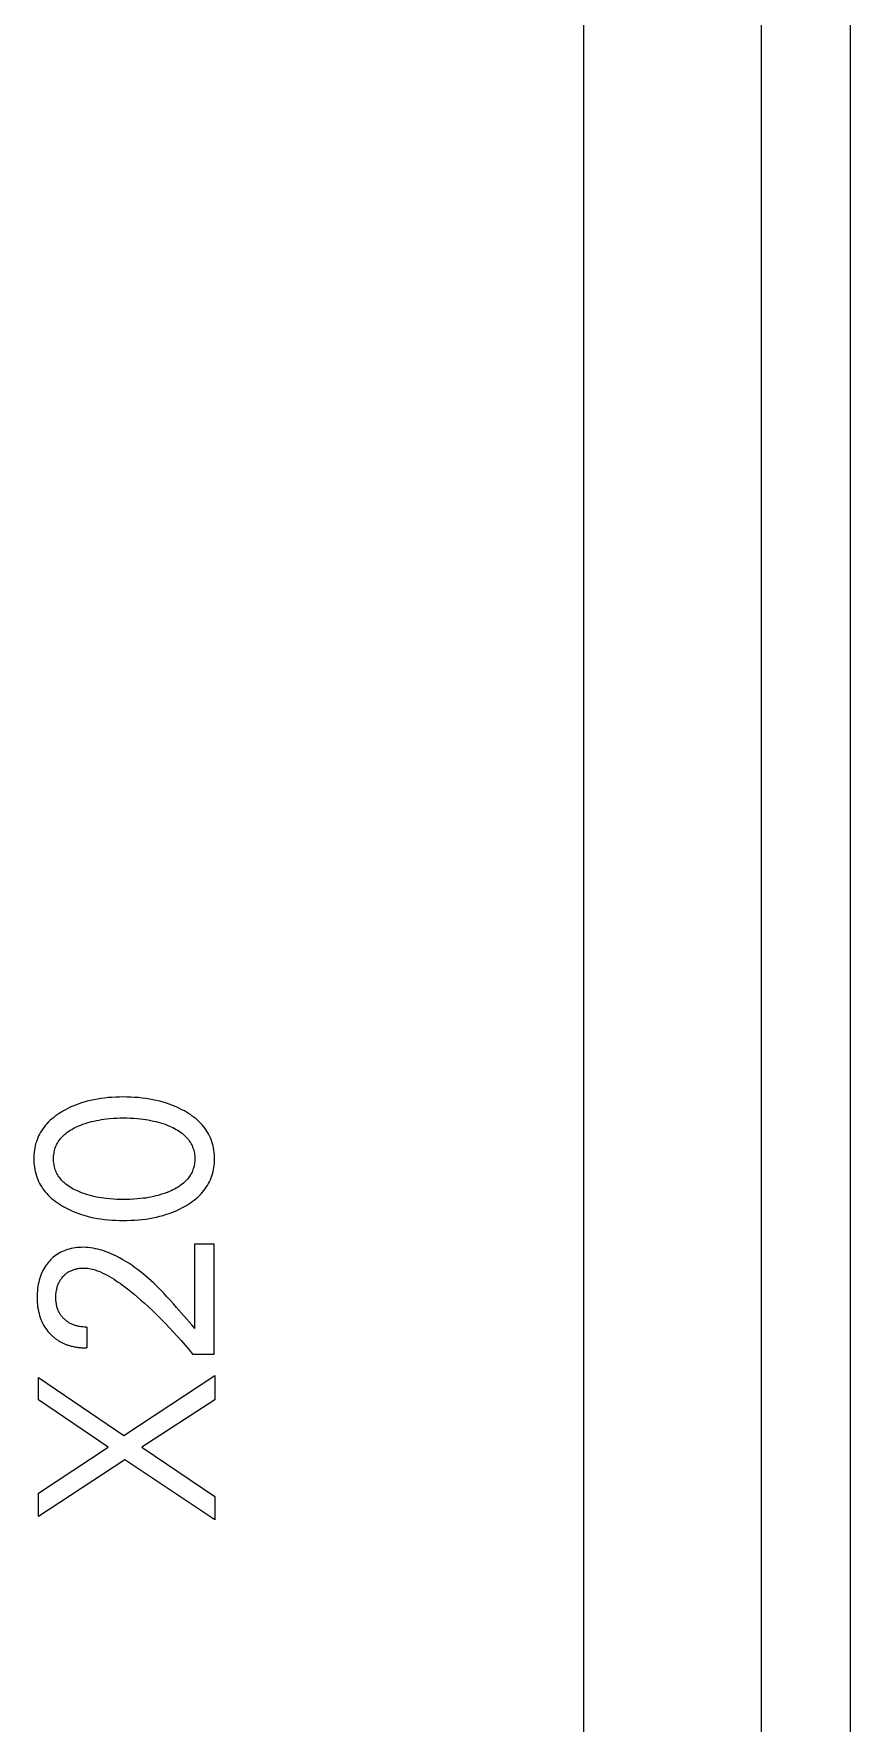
# Model space of a CAD drawing. Extents: x 10 to 952, y 6 to 232.
# Drawn here: x 686.3 to 692.12, y 129.93 to 141.98 of the extents above; entities that cross this region are included whole.
import ezdxf

# ---------------------------------------------------------------- set-up
doc = ezdxf.new("R2010")
doc.units = 0
doc.header["$LTSCALE"] = 5
doc.header["$MEASUREMENT"] = 0
doc.layers.get('0').update_dxf_attribs({"linetype": 'CONTINUOUS'})

msp = doc.modelspace()

# ---------------------------------------------------------------- linework, layer by layer
at = {"color": 7, "linetype": 'Continuous'}
for p, q in [((690.219, 119.277), (690.219, 205.864)), ((691.486, 124.939), (691.486, 146.495)), ((692.119, 146.13), (692.119, 125.305)), ((686.49, 134.284), (686.477, 134.275)), ((686.505, 134.292), (686.49, 134.284)), ((686.522, 134.302), (686.505, 134.292)), ((686.539, 134.311), (686.522, 134.302)), ((686.557, 134.32), (686.539, 134.311)), ((686.575, 134.328), (686.557, 134.32)), ((686.593, 134.335), (686.575, 134.328)), ((686.612, 134.342), (686.593, 134.335)), ((686.631, 134.349), (686.612, 134.342)), ((686.654, 134.356), (686.631, 134.349)), ((686.678, 134.363), (686.654, 134.356)), ((686.701, 134.369), (686.678, 134.363)), ((686.725, 134.374), (686.701, 134.369)), ((686.75, 134.378), (686.725, 134.374)), ((686.774, 134.382), (686.75, 134.378)), ((686.8, 134.386), (686.774, 134.382)), ((686.827, 134.389), (686.8, 134.386)), ((686.854, 134.391), (686.827, 134.389)), ((686.881, 134.392), (686.854, 134.391)), ((686.907, 134.393), (686.881, 134.392)), ((686.934, 134.394), (686.907, 134.393)), ((686.961, 134.393), (686.934, 134.394)), ((686.989, 134.393), (686.961, 134.393)), ((687.016, 134.391), (686.989, 134.393)), ((687.043, 134.389), (687.016, 134.391)), ((687.07, 134.386), (687.043, 134.389)), ((687.097, 134.383), (687.07, 134.386)), ((687.122, 134.379), (687.097, 134.383)), ((687.146, 134.374), (687.122, 134.379)), ((687.17, 134.369), (687.146, 134.374)), ((687.195, 134.363), (687.17, 134.369)), ((687.219, 134.357), (687.195, 134.363)), ((687.243, 134.349), (687.219, 134.357)), ((687.261, 134.343), (687.243, 134.349)), ((687.28, 134.336), (687.261, 134.343)), ((687.299, 134.329), (687.28, 134.336)), ((687.317, 134.321), (687.299, 134.329)), ((687.335, 134.312), (687.317, 134.321)), ((687.353, 134.303), (687.335, 134.312)), ((687.371, 134.294), (687.353, 134.303)), ((687.385, 134.286), (687.371, 134.294)), ((687.4, 134.277), (687.385, 134.286)), ((687.414, 134.268), (687.4, 134.277)), ((686.361, 134.167), (686.353, 134.155)), ((686.37, 134.179), (686.361, 134.167)), ((686.379, 134.191), (686.37, 134.179)), ((686.389, 134.202), (686.379, 134.191)), ((686.4, 134.214), (686.389, 134.202)), ((686.412, 134.225), (686.4, 134.214)), ((686.424, 134.236), (686.412, 134.225)), ((686.437, 134.246), (686.424, 134.236)), ((686.45, 134.257), (686.437, 134.246)), ((686.463, 134.266), (686.45, 134.257)), ((686.477, 134.275), (686.463, 134.266)), ((686.546, 134.149), (686.556, 134.156)), ((686.556, 134.156), (686.567, 134.163)), ((686.567, 134.163), (686.578, 134.169)), ((686.578, 134.169), (686.59, 134.175)), ((686.59, 134.175), (686.601, 134.18)), ((686.601, 134.18), (686.613, 134.185)), ((686.613, 134.185), (686.617, 134.187)), ((686.617, 134.187), (686.632, 134.193)), ((686.632, 134.193), (686.647, 134.199)), ((686.647, 134.199), (686.662, 134.204)), ((686.662, 134.204), (686.677, 134.209)), ((686.677, 134.209), (686.692, 134.214)), ((686.692, 134.214), (686.708, 134.218)), ((686.708, 134.218), (686.726, 134.222)), ((686.726, 134.222), (686.743, 134.226)), ((686.743, 134.226), (686.761, 134.229)), ((686.761, 134.229), (686.779, 134.232)), ((686.779, 134.232), (686.797, 134.235)), ((686.797, 134.235), (686.816, 134.237)), ((686.816, 134.237), (686.84, 134.24)), ((686.84, 134.24), (686.864, 134.242)), ((686.864, 134.242), (686.888, 134.243)), ((686.888, 134.243), (686.912, 134.244)), ((686.912, 134.244), (686.936, 134.244)), ((686.936, 134.244), (686.96, 134.244)), ((686.96, 134.244), (686.985, 134.243)), ((686.985, 134.243), (687.009, 134.242)), ((687.009, 134.242), (687.034, 134.24)), ((687.034, 134.24), (687.058, 134.237)), ((687.058, 134.237), (687.077, 134.235)), ((687.077, 134.235), (687.095, 134.233)), ((687.095, 134.233), (687.113, 134.23)), ((687.113, 134.23), (687.131, 134.226)), ((687.131, 134.226), (687.15, 134.222)), ((687.15, 134.222), (687.168, 134.218)), ((687.168, 134.218), (687.184, 134.214)), ((687.184, 134.214), (687.2, 134.209)), ((687.2, 134.209), (687.217, 134.204)), ((687.217, 134.204), (687.233, 134.199)), ((687.233, 134.199), (687.249, 134.193)), ((687.249, 134.193), (687.264, 134.186)), ((687.264, 134.186), (687.276, 134.181)), ((687.276, 134.181), (687.288, 134.175)), ((687.288, 134.175), (687.3, 134.17)), ((687.3, 134.17), (687.311, 134.163)), ((687.311, 134.163), (687.322, 134.157)), ((687.322, 134.157), (687.333, 134.15)), ((687.427, 134.258), (687.414, 134.268)), ((687.441, 134.248), (687.427, 134.258)), ((687.454, 134.238), (687.441, 134.248)), ((687.466, 134.227), (687.454, 134.238)), ((687.479, 134.215), (687.466, 134.227)), ((687.49, 134.203), (687.479, 134.215)), ((687.5, 134.192), (687.49, 134.203)), ((687.51, 134.18), (687.5, 134.192)), ((687.519, 134.168), (687.51, 134.18)), ((687.527, 134.156), (687.519, 134.168)), ((687.535, 134.143), (687.527, 134.156)), ((686.307, 134.045), (686.304, 134.03)), ((686.31, 134.059), (686.307, 134.045)), ((686.315, 134.074), (686.31, 134.059)), ((686.32, 134.089), (686.315, 134.074)), ((686.325, 134.102), (686.32, 134.089)), ((686.331, 134.116), (686.325, 134.102)), ((686.338, 134.129), (686.331, 134.116)), ((686.345, 134.142), (686.338, 134.129)), ((686.353, 134.155), (686.345, 134.142)), ((686.45, 134.03), (686.453, 134.039)), ((686.453, 134.039), (686.457, 134.048)), ((686.457, 134.048), (686.461, 134.057)), ((686.461, 134.057), (686.466, 134.065)), ((686.466, 134.065), (686.471, 134.074)), ((686.471, 134.074), (686.476, 134.082)), ((686.476, 134.082), (686.482, 134.09)), ((686.482, 134.09), (686.488, 134.097)), ((686.488, 134.097), (686.495, 134.105)), ((686.495, 134.105), (686.501, 134.112)), ((686.501, 134.112), (686.508, 134.119)), ((686.508, 134.119), (686.516, 134.125)), ((686.516, 134.125), (686.525, 134.134)), ((686.525, 134.134), (686.535, 134.142)), ((686.535, 134.142), (686.546, 134.149)), ((687.333, 134.15), (687.344, 134.142)), ((687.344, 134.142), (687.355, 134.135)), ((687.355, 134.135), (687.365, 134.126)), ((687.365, 134.126), (687.372, 134.12)), ((687.372, 134.12), (687.379, 134.113)), ((687.379, 134.113), (687.386, 134.105)), ((687.386, 134.105), (687.393, 134.098)), ((687.393, 134.098), (687.399, 134.09)), ((687.399, 134.09), (687.405, 134.082)), ((687.405, 134.082), (687.41, 134.074)), ((687.41, 134.074), (687.416, 134.066)), ((687.416, 134.066), (687.42, 134.057)), ((687.42, 134.057), (687.425, 134.048)), ((687.425, 134.048), (687.429, 134.039)), ((687.429, 134.039), (687.432, 134.03)), ((687.543, 134.13), (687.535, 134.143)), ((687.55, 134.117), (687.543, 134.13)), ((687.556, 134.103), (687.55, 134.117)), ((687.562, 134.09), (687.556, 134.103)), ((687.567, 134.075), (687.562, 134.09)), ((687.572, 134.06), (687.567, 134.075)), ((687.575, 134.045), (687.572, 134.06)), ((687.579, 134.03), (687.575, 134.045)), ((686.298, 133.984), (686.297, 133.968)), ((686.297, 133.968), (686.297, 133.953)), ((686.297, 133.953), (686.297, 133.938)), ((686.297, 133.938), (686.298, 133.922)), ((686.299, 133.999), (686.298, 133.984)), ((686.298, 133.922), (686.299, 133.907)), ((686.301, 134.014), (686.299, 133.999)), ((686.304, 134.03), (686.301, 134.014)), ((686.438, 133.973), (686.439, 133.982)), ((686.438, 133.963), (686.438, 133.973)), ((686.438, 133.953), (686.438, 133.963)), ((686.438, 133.943), (686.438, 133.953)), ((686.438, 133.933), (686.438, 133.943)), ((686.439, 133.924), (686.438, 133.933)), ((686.439, 133.982), (686.441, 133.992)), ((686.441, 133.914), (686.439, 133.924)), ((686.441, 133.992), (686.442, 134.002)), ((686.442, 133.904), (686.441, 133.914)), ((686.442, 134.002), (686.445, 134.011)), ((686.445, 134.011), (686.447, 134.021)), ((686.447, 134.021), (686.45, 134.03)), ((687.432, 134.03), (687.435, 134.021)), ((687.435, 134.021), (687.438, 134.012)), ((687.438, 134.012), (687.44, 134.002)), ((687.44, 134.002), (687.442, 133.992)), ((687.442, 133.992), (687.443, 133.983)), ((687.443, 133.923), (687.442, 133.914)), ((687.443, 133.983), (687.444, 133.973)), ((687.444, 133.933), (687.443, 133.923)), ((687.444, 133.973), (687.445, 133.963)), ((687.445, 133.943), (687.444, 133.933)), ((687.445, 133.963), (687.445, 133.953)), ((687.445, 133.953), (687.445, 133.943)), ((687.581, 134.015), (687.579, 134.03)), ((687.583, 134), (687.581, 134.015)), ((687.585, 133.984), (687.583, 134)), ((687.583, 133.907), (687.585, 133.922)), ((687.585, 133.969), (687.585, 133.984)), ((687.586, 133.953), (687.585, 133.969)), ((687.585, 133.938), (687.586, 133.953)), ((687.585, 133.922), (687.585, 133.938)), ((686.299, 133.907), (686.301, 133.892)), ((686.301, 133.892), (686.304, 133.877)), ((686.304, 133.877), (686.307, 133.862)), ((686.307, 133.862), (686.311, 133.847)), ((686.311, 133.847), (686.315, 133.832)), ((686.315, 133.832), (686.32, 133.818)), ((686.32, 133.818), (686.325, 133.804)), ((686.325, 133.804), (686.331, 133.791)), ((686.445, 133.895), (686.442, 133.904)), ((686.447, 133.885), (686.445, 133.895)), ((686.45, 133.876), (686.447, 133.885)), ((686.453, 133.867), (686.45, 133.876)), ((686.457, 133.858), (686.453, 133.867)), ((686.461, 133.849), (686.457, 133.858)), ((686.466, 133.841), (686.461, 133.849)), ((686.471, 133.832), (686.466, 133.841)), ((686.476, 133.824), (686.471, 133.832)), ((686.482, 133.816), (686.476, 133.824)), ((686.488, 133.809), (686.482, 133.816)), ((686.495, 133.801), (686.488, 133.809)), ((686.501, 133.794), (686.495, 133.801)), ((686.508, 133.787), (686.501, 133.794)), ((687.379, 133.793), (687.372, 133.787)), ((687.386, 133.801), (687.379, 133.793)), ((687.393, 133.808), (687.386, 133.801)), ((687.399, 133.816), (687.393, 133.808)), ((687.405, 133.824), (687.399, 133.816)), ((687.41, 133.832), (687.405, 133.824)), ((687.416, 133.84), (687.41, 133.832)), ((687.42, 133.849), (687.416, 133.84)), ((687.425, 133.858), (687.42, 133.849)), ((687.429, 133.867), (687.425, 133.858)), ((687.432, 133.876), (687.429, 133.867)), ((687.435, 133.885), (687.432, 133.876)), ((687.438, 133.894), (687.435, 133.885)), ((687.44, 133.904), (687.438, 133.894)), ((687.442, 133.914), (687.44, 133.904)), ((687.55, 133.789), (687.556, 133.803)), ((687.556, 133.803), (687.562, 133.817)), ((687.562, 133.817), (687.567, 133.831)), ((687.567, 133.831), (687.571, 133.846)), ((687.571, 133.846), (687.575, 133.861)), ((687.575, 133.861), (687.579, 133.876)), ((687.579, 133.876), (687.581, 133.891)), ((687.581, 133.891), (687.583, 133.907)), ((686.331, 133.791), (686.338, 133.777)), ((686.338, 133.777), (686.345, 133.764)), ((686.345, 133.764), (686.353, 133.752)), ((686.353, 133.752), (686.361, 133.739)), ((686.361, 133.739), (686.37, 133.727)), ((686.37, 133.727), (686.379, 133.716)), ((686.379, 133.716), (686.389, 133.705)), ((686.389, 133.705), (686.4, 133.693)), ((686.4, 133.693), (686.412, 133.681)), ((686.412, 133.681), (686.424, 133.67)), ((686.516, 133.781), (686.508, 133.787)), ((686.525, 133.772), (686.516, 133.781)), ((686.535, 133.765), (686.525, 133.772)), ((686.546, 133.757), (686.535, 133.765)), ((686.556, 133.75), (686.546, 133.757)), ((686.567, 133.744), (686.556, 133.75)), ((686.578, 133.737), (686.567, 133.744)), ((686.59, 133.731), (686.578, 133.737)), ((686.601, 133.726), (686.59, 133.731)), ((686.613, 133.721), (686.601, 133.726)), ((686.628, 133.714), (686.613, 133.721)), ((686.644, 133.708), (686.628, 133.714)), ((686.66, 133.702), (686.644, 133.708)), ((686.676, 133.697), (686.66, 133.702)), ((686.692, 133.693), (686.676, 133.697)), ((686.708, 133.688), (686.692, 133.693)), ((686.726, 133.684), (686.708, 133.688)), ((686.743, 133.68), (686.726, 133.684)), ((686.761, 133.677), (686.743, 133.68)), ((686.779, 133.674), (686.761, 133.677)), ((686.797, 133.671), (686.779, 133.674)), ((687.095, 133.673), (687.077, 133.671)), ((687.113, 133.676), (687.095, 133.673)), ((687.131, 133.68), (687.113, 133.676)), ((687.15, 133.684), (687.131, 133.68)), ((687.168, 133.688), (687.15, 133.684)), ((687.184, 133.692), (687.168, 133.688)), ((687.2, 133.697), (687.184, 133.692)), ((687.217, 133.702), (687.2, 133.697)), ((687.233, 133.707), (687.217, 133.702)), ((687.249, 133.713), (687.233, 133.707)), ((687.264, 133.72), (687.249, 133.713)), ((687.276, 133.725), (687.264, 133.72)), ((687.288, 133.731), (687.276, 133.725)), ((687.3, 133.736), (687.288, 133.731)), ((687.311, 133.743), (687.3, 133.736)), ((687.322, 133.749), (687.311, 133.743)), ((687.333, 133.756), (687.322, 133.749)), ((687.344, 133.764), (687.333, 133.756)), ((687.355, 133.772), (687.344, 133.764)), ((687.365, 133.78), (687.355, 133.772)), ((687.372, 133.787), (687.365, 133.78)), ((687.454, 133.669), (687.466, 133.68)), ((687.466, 133.68), (687.479, 133.691)), ((687.479, 133.691), (687.49, 133.703)), ((687.49, 133.703), (687.5, 133.714)), ((687.5, 133.714), (687.51, 133.726)), ((687.51, 133.726), (687.519, 133.738)), ((687.519, 133.738), (687.527, 133.75)), ((687.527, 133.75), (687.535, 133.763)), ((687.535, 133.763), (687.543, 133.776)), ((687.543, 133.776), (687.55, 133.789)), ((686.424, 133.67), (686.437, 133.66)), ((686.437, 133.66), (686.45, 133.65)), ((686.45, 133.65), (686.463, 133.64)), ((686.463, 133.64), (686.477, 133.631)), ((686.477, 133.631), (686.49, 133.622)), ((686.49, 133.622), (686.505, 133.614)), ((686.505, 133.614), (686.51, 133.611)), ((686.51, 133.611), (686.529, 133.6)), ((686.529, 133.6), (686.549, 133.59)), ((686.549, 133.59), (686.569, 133.581)), ((686.569, 133.581), (686.589, 133.573)), ((686.589, 133.573), (686.61, 133.565)), ((686.61, 133.565), (686.631, 133.557)), ((686.631, 133.557), (686.654, 133.55)), ((686.816, 133.669), (686.797, 133.671)), ((686.84, 133.666), (686.816, 133.669)), ((686.864, 133.665), (686.84, 133.666)), ((686.888, 133.663), (686.864, 133.665)), ((686.912, 133.663), (686.888, 133.663)), ((686.936, 133.662), (686.912, 133.663)), ((686.96, 133.662), (686.936, 133.662)), ((686.985, 133.663), (686.96, 133.662)), ((687.009, 133.664), (686.985, 133.663)), ((687.034, 133.666), (687.009, 133.664)), ((687.058, 133.669), (687.034, 133.666)), ((687.077, 133.671), (687.058, 133.669)), ((687.219, 133.549), (687.243, 133.557)), ((687.243, 133.557), (687.262, 133.563)), ((687.262, 133.563), (687.28, 133.57)), ((687.28, 133.57), (687.299, 133.577)), ((687.299, 133.577), (687.317, 133.585)), ((687.317, 133.585), (687.335, 133.594)), ((687.335, 133.594), (687.353, 133.603)), ((687.353, 133.603), (687.371, 133.612)), ((687.371, 133.612), (687.385, 133.62)), ((687.385, 133.62), (687.4, 133.629)), ((687.4, 133.629), (687.414, 133.638)), ((687.414, 133.638), (687.427, 133.648)), ((687.427, 133.648), (687.441, 133.658)), ((687.441, 133.658), (687.454, 133.669)), ((686.654, 133.55), (686.678, 133.543)), ((686.678, 133.543), (686.701, 133.537)), ((686.701, 133.537), (686.725, 133.532)), ((686.725, 133.532), (686.75, 133.528)), ((686.75, 133.528), (686.774, 133.524)), ((686.774, 133.524), (686.8, 133.52)), ((686.8, 133.52), (686.827, 133.517)), ((686.827, 133.517), (686.854, 133.515)), ((686.854, 133.515), (686.881, 133.514)), ((686.881, 133.514), (686.907, 133.513)), ((686.907, 133.513), (686.934, 133.512)), ((686.934, 133.512), (686.961, 133.513)), ((686.961, 133.513), (686.989, 133.514)), ((686.989, 133.514), (687.016, 133.515)), ((687.016, 133.515), (687.043, 133.517)), ((687.043, 133.517), (687.07, 133.52)), ((687.07, 133.52), (687.097, 133.523)), ((687.097, 133.523), (687.122, 133.527)), ((687.122, 133.527), (687.146, 133.532)), ((687.146, 133.532), (687.171, 133.537)), ((687.171, 133.537), (687.195, 133.543)), ((687.195, 133.543), (687.219, 133.549)), ((686.564, 133.313), (686.55, 133.309)), ((686.578, 133.316), (686.564, 133.313)), ((686.592, 133.318), (686.578, 133.316)), ((686.606, 133.32), (686.592, 133.318)), ((686.621, 133.321), (686.606, 133.32)), ((686.635, 133.321), (686.621, 133.321)), ((686.649, 133.322), (686.635, 133.321)), ((686.667, 133.321), (686.649, 133.322)), ((686.685, 133.32), (686.667, 133.321)), ((686.702, 133.317), (686.685, 133.32)), ((686.719, 133.315), (686.702, 133.317)), ((686.737, 133.311), (686.719, 133.315)), ((686.754, 133.307), (686.737, 133.311)), ((687.445, 132.743), (687.445, 133.345)), ((687.445, 133.345), (687.581, 133.345)), ((687.581, 133.345), (687.581, 132.557)), ((686.383, 133.191), (686.375, 133.179)), ((686.391, 133.202), (686.383, 133.191)), ((686.399, 133.213), (686.391, 133.202)), ((686.408, 133.223), (686.399, 133.213)), ((686.417, 133.232), (686.408, 133.223)), ((686.426, 133.241), (686.417, 133.232)), ((686.435, 133.25), (686.426, 133.241)), ((686.445, 133.258), (686.435, 133.25)), ((686.456, 133.266), (686.445, 133.258)), ((686.466, 133.273), (686.456, 133.266)), ((686.477, 133.28), (686.466, 133.273)), ((686.489, 133.286), (686.477, 133.28)), ((686.501, 133.292), (686.489, 133.286)), ((686.513, 133.297), (686.501, 133.292)), ((686.525, 133.302), (686.513, 133.297)), ((686.537, 133.306), (686.525, 133.302)), ((686.55, 133.309), (686.537, 133.306)), ((686.771, 133.303), (686.754, 133.307)), ((686.788, 133.298), (686.771, 133.303)), ((686.805, 133.292), (686.788, 133.298)), ((686.821, 133.286), (686.805, 133.292)), ((686.838, 133.279), (686.821, 133.286)), ((686.854, 133.272), (686.838, 133.279)), ((686.871, 133.265), (686.854, 133.272)), ((686.887, 133.257), (686.871, 133.265)), ((686.909, 133.246), (686.887, 133.257)), ((686.931, 133.233), (686.909, 133.246)), ((686.953, 133.22), (686.931, 133.233)), ((686.975, 133.207), (686.953, 133.22)), ((686.996, 133.193), (686.975, 133.207)), ((687.016, 133.178), (686.996, 133.193)), ((686.332, 133.073), (686.329, 133.059)), ((686.336, 133.087), (686.332, 133.073)), ((686.34, 133.101), (686.336, 133.087)), ((686.344, 133.115), (686.34, 133.101)), ((686.35, 133.129), (686.344, 133.115)), ((686.355, 133.142), (686.35, 133.129)), ((686.361, 133.155), (686.355, 133.142)), ((686.368, 133.167), (686.361, 133.155)), ((686.375, 133.179), (686.368, 133.167)), ((686.476, 133.07), (686.479, 133.076)), ((686.479, 133.076), (686.482, 133.081)), ((686.482, 133.081), (686.485, 133.087)), ((686.485, 133.087), (686.489, 133.092)), ((686.489, 133.092), (686.492, 133.097)), ((686.492, 133.097), (686.496, 133.102)), ((686.496, 133.102), (686.5, 133.107)), ((686.5, 133.107), (686.504, 133.112)), ((686.504, 133.112), (686.508, 133.116)), ((686.508, 133.116), (686.512, 133.12)), ((686.512, 133.12), (686.517, 133.125)), ((686.517, 133.125), (686.521, 133.129)), ((686.521, 133.129), (686.526, 133.132)), ((686.526, 133.132), (686.53, 133.136)), ((686.53, 133.136), (686.535, 133.139)), ((686.535, 133.139), (686.54, 133.143)), ((686.54, 133.143), (686.545, 133.146)), ((686.545, 133.146), (686.55, 133.149)), ((686.55, 133.149), (686.556, 133.152)), ((686.556, 133.152), (686.561, 133.154)), ((686.561, 133.154), (686.567, 133.157)), ((686.567, 133.157), (686.572, 133.159)), ((686.572, 133.159), (686.578, 133.161)), ((686.578, 133.161), (686.584, 133.163)), ((686.584, 133.163), (686.59, 133.165)), ((686.59, 133.165), (686.596, 133.166)), ((686.596, 133.166), (686.602, 133.168)), ((686.602, 133.168), (686.609, 133.169)), ((686.609, 133.169), (686.616, 133.171)), ((686.616, 133.171), (686.623, 133.172)), ((686.623, 133.172), (686.629, 133.172)), ((686.629, 133.172), (686.636, 133.173)), ((686.636, 133.173), (686.643, 133.173)), ((686.643, 133.173), (686.65, 133.173)), ((686.65, 133.173), (686.656, 133.173)), ((686.656, 133.173), (686.668, 133.173)), ((686.668, 133.173), (686.68, 133.172)), ((686.68, 133.172), (686.692, 133.17)), ((686.692, 133.17), (686.704, 133.168)), ((686.704, 133.168), (686.715, 133.165)), ((686.715, 133.165), (686.727, 133.162)), ((686.727, 133.162), (686.738, 133.158)), ((686.738, 133.158), (686.749, 133.154)), ((686.749, 133.154), (686.761, 133.15)), ((686.761, 133.15), (686.772, 133.146)), ((686.772, 133.146), (686.789, 133.138)), ((686.789, 133.138), (686.805, 133.13)), ((686.805, 133.13), (686.821, 133.122)), ((686.821, 133.122), (686.837, 133.113)), ((686.837, 133.113), (686.853, 133.103)), ((686.853, 133.103), (686.869, 133.093)), ((686.869, 133.093), (686.884, 133.083)), ((686.884, 133.083), (686.899, 133.073)), ((686.899, 133.073), (686.914, 133.062)), ((687.037, 133.163), (687.016, 133.178)), ((687.056, 133.148), (687.037, 133.163)), ((687.076, 133.132), (687.056, 133.148)), ((687.095, 133.116), (687.076, 133.132)), ((687.115, 133.099), (687.095, 133.116)), ((687.133, 133.082), (687.115, 133.099)), ((687.152, 133.065), (687.133, 133.082)), ((686.321, 132.995), (686.32, 132.979)), ((686.32, 132.979), (686.32, 132.963)), ((686.32, 132.963), (686.32, 132.946)), ((686.322, 133.011), (686.321, 132.995)), ((686.324, 133.027), (686.322, 133.011)), ((686.326, 133.043), (686.324, 133.027)), ((686.329, 133.059), (686.326, 133.043)), ((686.454, 132.979), (686.455, 132.988)), ((686.454, 132.971), (686.454, 132.979)), ((686.454, 132.963), (686.454, 132.971)), ((686.454, 132.955), (686.454, 132.963)), ((686.454, 132.948), (686.454, 132.955)), ((686.455, 132.988), (686.456, 132.996)), ((686.456, 132.996), (686.457, 133.004)), ((686.457, 133.004), (686.458, 133.012)), ((686.458, 133.012), (686.46, 133.02)), ((686.46, 133.02), (686.461, 133.027)), ((686.461, 133.027), (686.463, 133.033)), ((686.463, 133.033), (686.464, 133.039)), ((686.464, 133.039), (686.466, 133.046)), ((686.466, 133.046), (686.469, 133.052)), ((686.469, 133.052), (686.471, 133.058)), ((686.471, 133.058), (686.474, 133.064)), ((686.474, 133.064), (686.476, 133.07)), ((686.914, 133.062), (686.94, 133.044)), ((686.94, 133.044), (686.965, 133.025)), ((686.965, 133.025), (686.989, 133.005)), ((686.989, 133.005), (687.013, 132.986)), ((687.013, 132.986), (687.037, 132.965)), ((687.037, 132.965), (687.061, 132.945)), ((687.176, 133.041), (687.152, 133.065)), ((687.2, 133.017), (687.176, 133.041)), ((687.223, 132.993), (687.2, 133.017)), ((687.246, 132.968), (687.223, 132.993)), ((687.269, 132.943), (687.246, 132.968)), ((686.32, 132.946), (686.321, 132.93)), ((686.321, 132.93), (686.323, 132.913)), ((686.323, 132.913), (686.324, 132.897)), ((686.324, 132.897), (686.327, 132.88)), ((686.327, 132.88), (686.33, 132.864)), ((686.33, 132.864), (686.334, 132.85)), ((686.334, 132.85), (686.338, 132.835)), ((686.338, 132.835), (686.342, 132.821)), ((686.455, 132.94), (686.454, 132.948)), ((686.456, 132.933), (686.455, 132.94)), ((686.456, 132.926), (686.456, 132.933)), ((686.458, 132.918), (686.456, 132.926)), ((686.459, 132.911), (686.458, 132.918)), ((686.461, 132.904), (686.459, 132.911)), ((686.462, 132.897), (686.461, 132.904)), ((686.464, 132.89), (686.462, 132.897)), ((686.466, 132.884), (686.464, 132.89)), ((686.469, 132.878), (686.466, 132.884)), ((686.471, 132.871), (686.469, 132.878)), ((686.474, 132.865), (686.471, 132.871)), ((686.477, 132.859), (686.474, 132.865)), ((686.48, 132.853), (686.477, 132.859)), ((686.483, 132.848), (686.48, 132.853)), ((686.486, 132.842), (686.483, 132.848)), ((686.49, 132.838), (686.486, 132.842)), ((686.493, 132.833), (686.49, 132.838)), ((686.497, 132.828), (686.493, 132.833)), ((687.061, 132.945), (687.084, 132.924)), ((687.084, 132.924), (687.115, 132.896)), ((687.115, 132.896), (687.145, 132.868)), ((687.145, 132.868), (687.174, 132.839)), ((687.174, 132.839), (687.203, 132.81)), ((687.292, 132.918), (687.269, 132.943)), ((687.314, 132.893), (687.292, 132.918)), ((687.424, 132.768), (687.314, 132.893)), ((686.342, 132.821), (686.348, 132.807)), ((686.348, 132.807), (686.354, 132.793)), ((686.354, 132.793), (686.36, 132.779)), ((686.36, 132.779), (686.367, 132.767)), ((686.367, 132.767), (686.374, 132.755)), ((686.374, 132.755), (686.382, 132.743)), ((686.382, 132.743), (686.39, 132.732)), ((686.39, 132.732), (686.398, 132.721)), ((686.398, 132.721), (686.404, 132.714)), ((686.404, 132.714), (686.41, 132.708)), ((686.501, 132.823), (686.497, 132.828)), ((686.505, 132.819), (686.501, 132.823)), ((686.509, 132.814), (686.505, 132.819)), ((686.513, 132.81), (686.509, 132.814)), ((686.517, 132.806), (686.513, 132.81)), ((686.522, 132.802), (686.517, 132.806)), ((686.527, 132.798), (686.522, 132.802)), ((686.531, 132.794), (686.527, 132.798)), ((686.536, 132.791), (686.531, 132.794)), ((686.541, 132.787), (686.536, 132.791)), ((686.547, 132.784), (686.541, 132.787)), ((686.552, 132.781), (686.547, 132.784)), ((686.557, 132.778), (686.552, 132.781)), ((686.563, 132.775), (686.557, 132.778)), ((686.569, 132.772), (686.563, 132.775)), ((686.574, 132.77), (686.569, 132.772)), ((686.58, 132.768), (686.574, 132.77)), ((686.586, 132.765), (686.58, 132.768)), ((686.592, 132.763), (686.586, 132.765)), ((686.598, 132.762), (686.592, 132.763)), ((686.605, 132.76), (686.598, 132.762)), ((686.611, 132.759), (686.605, 132.76)), ((686.619, 132.757), (686.611, 132.759)), ((686.627, 132.756), (686.619, 132.757)), ((686.634, 132.754), (686.627, 132.756)), ((686.642, 132.754), (686.634, 132.754)), ((686.65, 132.753), (686.642, 132.754)), ((686.658, 132.752), (686.65, 132.753)), ((686.666, 132.752), (686.658, 132.752)), ((686.674, 132.752), (686.666, 132.752)), ((686.674, 132.752), (686.674, 132.604)), ((687.203, 132.81), (687.233, 132.78)), ((687.233, 132.78), (687.262, 132.75)), ((687.262, 132.75), (687.291, 132.719)), ((687.291, 132.719), (687.319, 132.688)), ((687.445, 132.743), (687.424, 132.768)), ((686.41, 132.708), (686.414, 132.703)), ((686.414, 132.703), (686.419, 132.699)), ((686.419, 132.699), (686.423, 132.694)), ((686.423, 132.694), (686.427, 132.69)), ((686.427, 132.69), (686.432, 132.686)), ((686.432, 132.686), (686.437, 132.682)), ((686.437, 132.682), (686.441, 132.678)), ((686.441, 132.678), (686.446, 132.674)), ((686.446, 132.674), (686.451, 132.67)), ((686.451, 132.67), (686.456, 132.667)), ((686.456, 132.667), (686.461, 132.663)), ((686.461, 132.663), (686.466, 132.66)), ((686.466, 132.66), (686.471, 132.656)), ((686.471, 132.656), (686.476, 132.653)), ((686.476, 132.653), (686.482, 132.65)), ((686.482, 132.65), (686.487, 132.647)), ((686.487, 132.647), (686.493, 132.644)), ((686.493, 132.644), (686.498, 132.641)), ((686.498, 132.641), (686.504, 132.638)), ((686.504, 132.638), (686.51, 132.636)), ((686.51, 132.636), (686.516, 132.633)), ((686.516, 132.633), (686.521, 132.631)), ((686.521, 132.631), (686.527, 132.628)), ((686.527, 132.628), (686.533, 132.626)), ((686.533, 132.626), (686.539, 132.624)), ((686.539, 132.624), (686.545, 132.622)), ((686.545, 132.622), (686.551, 132.62)), ((686.551, 132.62), (686.557, 132.619)), ((686.557, 132.619), (686.563, 132.617)), ((686.563, 132.617), (686.57, 132.615)), ((686.57, 132.615), (686.577, 132.614)), ((686.577, 132.614), (686.584, 132.612)), ((686.584, 132.612), (686.592, 132.611)), ((686.592, 132.611), (686.599, 132.609)), ((686.599, 132.609), (686.607, 132.608)), ((686.607, 132.608), (686.614, 132.607)), ((686.614, 132.607), (686.622, 132.606)), ((686.622, 132.606), (686.629, 132.606)), ((686.629, 132.606), (686.637, 132.605)), ((686.637, 132.605), (686.644, 132.605)), ((686.644, 132.605), (686.652, 132.604)), ((686.652, 132.604), (686.659, 132.604)), ((686.659, 132.604), (686.667, 132.604)), ((686.667, 132.604), (686.674, 132.604)), ((687.319, 132.688), (687.348, 132.656)), ((687.348, 132.656), (687.376, 132.623)), ((687.376, 132.623), (687.404, 132.59)), ((687.404, 132.59), (687.432, 132.557)), ((687.581, 132.557), (687.432, 132.557)), ((686.33, 132.233), (686.33, 132.393)), ((686.33, 132.393), (686.94, 131.979)), ((686.94, 131.979), (687.587, 132.407)), ((687.587, 132.407), (687.587, 132.233)), ((686.826, 131.895), (686.33, 132.233)), ((687.587, 132.233), (687.067, 131.895)), ((686.33, 131.568), (686.826, 131.895)), ((687.067, 131.895), (687.587, 131.543)), ((686.947, 131.806), (686.33, 131.4)), ((687.587, 131.378), (686.947, 131.806)), ((686.33, 131.4), (686.33, 131.568)), ((687.587, 131.543), (687.587, 131.378))]:
    msp.add_line(p, q, dxfattribs=at)

doc.saveas('drawing.dxf')
